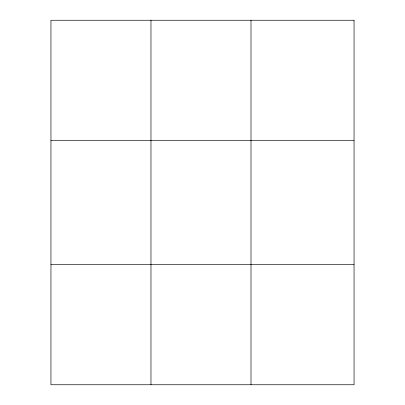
<?xml version="1.0" encoding="UTF-8"?>
<svg xmlns="http://www.w3.org/2000/svg" width="405" height="405" viewBox="0 0 405 405"><rect width="100%" height="100%" fill="white"/><g stroke="black" fill="none" stroke-linecap="round" stroke-linejoin="round"><path stroke-width="0.61" d="M150.974 384.75L150.974 20.25M250.999 384.75L250.999 20.25M50.949 140.535L354.051 140.535M50.949 264.465L354.051 264.465M354.051 20.25L354.051 384.75L50.949 384.75L50.949 20.25L354.051 20.25"/></g></svg>
